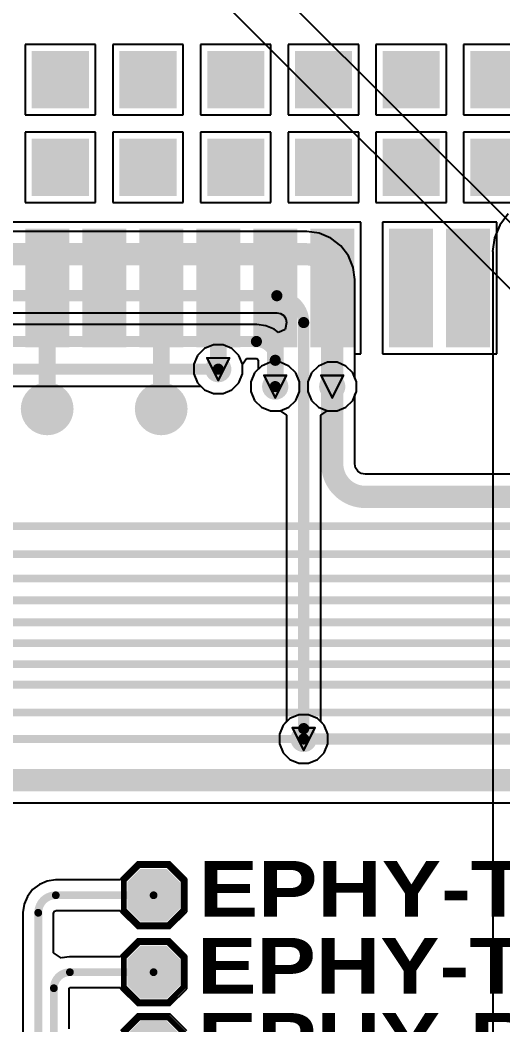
# Model space of a CAD drawing. Header units: inches. Extents: x 0 to 211, y 0 to 201.
# Drawn here: x 2.818 to 3.252, y 2.34 to 3.242 of the extents above; entities that cross this region are included whole.
import ezdxf

# ---------------------------------------------------------------- set-up
doc = ezdxf.new("R2010")
doc.units = ezdxf.units.IN
doc.header["$MEASUREMENT"] = 0
for name, color, linetype in [('Bottom Layer', 5, 'Continuous'), ('Drill Drawing', 1, 'Continuous'), ('Layer 1', 16, 'Continuous'), ('Layer 2', 76, 'Continuous'), ('Top Layer', 1, 'Continuous'), ('Top Overlay', 2, 'Continuous'), ('Top Paste', 8, 'Continuous'), ('Top Solder', 216, 'Continuous'), ('Via Holes', 16, 'Continuous')]:
    doc.layers.add(name, color=color, linetype=linetype)
doc.styles.add('Arial Black_Bold', font='', dxfattribs={"height": 0.2})
doc.styles.get('Arial Black_Bold').set_extended_font_data('Arial Black', bold=True)

# ---------------------------------------------------------------- blocks, each defined once
blk = doc.blocks.new('EC21EFA_512_STD_54')
at = {"layer": 'Top Layer'}
for points in [[(-0.66929, 0.46063), (-0.57087, 0.46063), (-0.57087, 0.42913), (-0.66929, 0.42913)], [(-0.53346, 0.45472), (-0.49016, 0.45472), (-0.49016, 0.41142), (-0.53346, 0.41142)], [(-0.45472, 0.45472), (-0.41142, 0.45472), (-0.41142, 0.41142), (-0.45472, 0.41142)], [(-0.66929, 0.40945), (-0.57087, 0.40945), (-0.57087, 0.37795), (-0.66929, 0.37795)], [(-0.53346, 0.37598), (-0.49016, 0.37598), (-0.49016, 0.33268), (-0.53346, 0.33268)], [(-0.45472, 0.37598), (-0.41142, 0.37598), (-0.41142, 0.33268), (-0.45472, 0.33268)], [(-0.66929, 0.35827), (-0.57087, 0.35827), (-0.57087, 0.32677), (-0.66929, 0.32677)], [(-0.66929, 0.30709), (-0.57087, 0.30709), (-0.57087, 0.27559), (-0.66929, 0.27559)], [(-0.53346, 0.29724), (-0.49016, 0.29724), (-0.49016, 0.25394), (-0.53346, 0.25394)], [(-0.45472, 0.29724), (-0.41142, 0.29724), (-0.41142, 0.25394), (-0.45472, 0.25394)], [(-0.66929, 0.25591), (-0.57087, 0.25591), (-0.57087, 0.22441), (-0.66929, 0.22441)], [(-0.53346, 0.2185), (-0.49016, 0.2185), (-0.49016, 0.1752), (-0.53346, 0.1752)], [(-0.45472, 0.2185), (-0.41142, 0.2185), (-0.41142, 0.1752), (-0.45472, 0.1752)], [(-0.66929, 0.20472), (-0.57087, 0.20472), (-0.57087, 0.17323), (-0.66929, 0.17323)], [(-0.53346, 0.13976), (-0.49016, 0.13976), (-0.49016, 0.09646), (-0.53346, 0.09646)], [(-0.45472, 0.13976), (-0.41142, 0.13976), (-0.41142, 0.09646), (-0.45472, 0.09646)], [(-0.66929, 0.13386), (-0.57087, 0.13386), (-0.57087, 0.10236), (-0.66929, 0.10236)], [(-0.66929, 0.08268), (-0.57087, 0.08268), (-0.57087, 0.05118), (-0.66929, 0.05118)], [(-0.53346, 0.06102), (-0.49016, 0.06102), (-0.49016, 0.01772), (-0.53346, 0.01772)], [(-0.45472, 0.06102), (-0.41142, 0.06102), (-0.41142, 0.01772), (-0.45472, 0.01772)]]:
    blk.add_hatch(color=1, dxfattribs=at).paths.add_polyline_path(points)
at = {"layer": 'Top Paste'}
for points in [[(-0.66929, 0.46063), (-0.57087, 0.46063), (-0.57087, 0.42913), (-0.66929, 0.42913)], [(-0.53346, 0.45472), (-0.49016, 0.45472), (-0.49016, 0.41142), (-0.53346, 0.41142)], [(-0.45472, 0.45472), (-0.41142, 0.45472), (-0.41142, 0.41142), (-0.45472, 0.41142)], [(-0.66929, 0.40945), (-0.57087, 0.40945), (-0.57087, 0.37795), (-0.66929, 0.37795)], [(-0.53346, 0.37598), (-0.49016, 0.37598), (-0.49016, 0.33268), (-0.53346, 0.33268)], [(-0.45472, 0.37598), (-0.41142, 0.37598), (-0.41142, 0.33268), (-0.45472, 0.33268)], [(-0.66929, 0.35827), (-0.57087, 0.35827), (-0.57087, 0.32677), (-0.66929, 0.32677)], [(-0.66929, 0.30709), (-0.57087, 0.30709), (-0.57087, 0.27559), (-0.66929, 0.27559)], [(-0.53346, 0.29724), (-0.49016, 0.29724), (-0.49016, 0.25394), (-0.53346, 0.25394)], [(-0.45472, 0.29724), (-0.41142, 0.29724), (-0.41142, 0.25394), (-0.45472, 0.25394)], [(-0.66929, 0.25591), (-0.57087, 0.25591), (-0.57087, 0.22441), (-0.66929, 0.22441)], [(-0.53346, 0.2185), (-0.49016, 0.2185), (-0.49016, 0.1752), (-0.53346, 0.1752)], [(-0.45472, 0.2185), (-0.41142, 0.2185), (-0.41142, 0.1752), (-0.45472, 0.1752)], [(-0.66929, 0.20472), (-0.57087, 0.20472), (-0.57087, 0.17323), (-0.66929, 0.17323)], [(-0.53346, 0.13976), (-0.49016, 0.13976), (-0.49016, 0.09646), (-0.53346, 0.09646)], [(-0.45472, 0.13976), (-0.41142, 0.13976), (-0.41142, 0.09646), (-0.45472, 0.09646)], [(-0.66929, 0.13386), (-0.57087, 0.13386), (-0.57087, 0.10236), (-0.66929, 0.10236)], [(-0.66929, 0.08268), (-0.57087, 0.08268), (-0.57087, 0.05118), (-0.66929, 0.05118)], [(-0.53346, 0.06102), (-0.49016, 0.06102), (-0.49016, 0.01772), (-0.53346, 0.01772)], [(-0.45472, 0.06102), (-0.41142, 0.06102), (-0.41142, 0.01772), (-0.45472, 0.01772)]]:
    blk.add_hatch(color=8, dxfattribs=at).paths.add_polyline_path(points)
at = {"layer": 'Top Solder'}
for points in [[(-0.67329, 0.46463), (-0.56687, 0.46463), (-0.56687, 0.42513), (-0.67329, 0.42513)], [(-0.53746, 0.45872), (-0.48616, 0.45872), (-0.48616, 0.40742), (-0.53746, 0.40742)], [(-0.45872, 0.45872), (-0.40742, 0.45872), (-0.40742, 0.40742), (-0.45872, 0.40742)], [(-0.67329, 0.41345), (-0.56687, 0.41345), (-0.56687, 0.37395), (-0.67329, 0.37395)], [(-0.53746, 0.37998), (-0.48616, 0.37998), (-0.48616, 0.32868), (-0.53746, 0.32868)], [(-0.45872, 0.37998), (-0.40742, 0.37998), (-0.40742, 0.32868), (-0.45872, 0.32868)], [(-0.67329, 0.36227), (-0.56687, 0.36227), (-0.56687, 0.32277), (-0.67329, 0.32277)], [(-0.67329, 0.31109), (-0.56687, 0.31109), (-0.56687, 0.27159), (-0.67329, 0.27159)], [(-0.53746, 0.30124), (-0.48616, 0.30124), (-0.48616, 0.24994), (-0.53746, 0.24994)], [(-0.45872, 0.30124), (-0.40742, 0.30124), (-0.40742, 0.24994), (-0.45872, 0.24994)], [(-0.67329, 0.25991), (-0.56687, 0.25991), (-0.56687, 0.22041), (-0.67329, 0.22041)], [(-0.53746, 0.2225), (-0.48616, 0.2225), (-0.48616, 0.1712), (-0.53746, 0.1712)], [(-0.45872, 0.2225), (-0.40742, 0.2225), (-0.40742, 0.1712), (-0.45872, 0.1712)], [(-0.67329, 0.20872), (-0.56687, 0.20872), (-0.56687, 0.16923), (-0.67329, 0.16923)], [(-0.67329, 0.13786), (-0.56687, 0.13786), (-0.56687, 0.09836), (-0.67329, 0.09836)], [(-0.53746, 0.14376), (-0.48616, 0.14376), (-0.48616, 0.09246), (-0.53746, 0.09246)], [(-0.45872, 0.14376), (-0.40742, 0.14376), (-0.40742, 0.09246), (-0.45872, 0.09246)], [(-0.67329, 0.08668), (-0.56687, 0.08668), (-0.56687, 0.04718), (-0.67329, 0.04718)], [(-0.53746, 0.06502), (-0.48616, 0.06502), (-0.48616, 0.01372), (-0.53746, 0.01372)], [(-0.45872, 0.06502), (-0.40742, 0.06502), (-0.40742, 0.01372), (-0.45872, 0.01372)]]:
    blk.add_hatch(color=216, dxfattribs=at).paths.add_polyline_path(points)
blk = doc.blocks.new('T____________0_5___77')
at = {"layer": 'Top Layer'}
blk.add_hatch(color=1, dxfattribs=at).paths.add_polyline_path([(0.00984, 0.01969), (-0.00984, 0.01969), (-0.01969, 0.00984), (-0.01969, -0.00984), (-0.00984, -0.01969), (0.00984, -0.01969), (0.01969, -0.00984), (0.01969, 0.00984)])
at = {"layer": 'Top Paste'}
blk.add_hatch(color=8, dxfattribs=at).paths.add_polyline_path([(0.00984, 0.01969), (-0.00984, 0.01969), (-0.01969, 0.00984), (-0.01969, -0.00984), (-0.00984, -0.01969), (0.00984, -0.01969), (0.01969, -0.00984), (0.01969, 0.00984)])
at = {"layer": 'Top Solder'}
blk.add_hatch(color=216, dxfattribs=at).paths.add_polyline_path([(0.01184, 0.02369), (-0.01184, 0.02369), (-0.02369, 0.01184), (-0.02369, -0.01184), (-0.01184, -0.02369), (0.01184, -0.02369), (0.02369, -0.01184), (0.02369, 0.01184)])
at = {"layer": 'Top Overlay'}
for points in [[(-0.01321, 0.02675, 0.005, 0.005, 0), (-0.02684, 0.01312, 0.005, 0.005, 0)], [(-0.01321, 0.02675, 0.005, 0.005, 0), (0.01325, 0.02675, 0.005, 0.005, 0)], [(0.01325, 0.02675, 0.005, 0.005, 0), (0.02692, 0.01308, 0.005, 0.005, 0)], [(-0.02684, 0.01312, 0.005, 0.005, 0), (-0.02684, -0.01316, 0.005, 0.005, 0)], [(0.02692, 0.01308, 0.005, 0.005, 0), (0.02692, -0.01299, 0.005, 0.005, 0)], [(-0.02684, -0.01316, 0.005, 0.005, 0), (-0.01328, -0.02672, 0.005, 0.005, 0)], [(0.02692, -0.01299, 0.005, 0.005, 0), (0.01318, -0.02672, 0.005, 0.005, 0)], [(-0.01328, -0.02672, 0.005, 0.005, 0), (0.01318, -0.02672, 0.005, 0.005, 0)]]:
    blk.add_lwpolyline(points, format="xyseb", dxfattribs=at)
for points in [[(-0.01446, 0.02675, 0.0025, 0.0025, 1), (-0.01196, 0.02675, 0.0025, 0.0025, 1)], [(-0.01446, 0.02675, 0.0025, 0.0025, 1), (-0.01196, 0.02675, 0.0025, 0.0025, 1)], [(0.012, 0.02675, 0.0025, 0.0025, 1), (0.0145, 0.02675, 0.0025, 0.0025, 1)], [(0.012, 0.02675, 0.0025, 0.0025, 1), (0.0145, 0.02675, 0.0025, 0.0025, 1)], [(-0.02809, 0.01312, 0.0025, 0.0025, 1), (-0.02559, 0.01312, 0.0025, 0.0025, 1)], [(-0.02809, 0.01312, 0.0025, 0.0025, 1), (-0.02559, 0.01312, 0.0025, 0.0025, 1)], [(0.02567, 0.01308, 0.0025, 0.0025, 1), (0.02817, 0.01308, 0.0025, 0.0025, 1)], [(0.02567, 0.01308, 0.0025, 0.0025, 1), (0.02817, 0.01308, 0.0025, 0.0025, 1)], [(-0.02809, -0.01316, 0.0025, 0.0025, 1), (-0.02559, -0.01316, 0.0025, 0.0025, 1)], [(-0.02809, -0.01316, 0.0025, 0.0025, 1), (-0.02559, -0.01316, 0.0025, 0.0025, 1)], [(0.02567, -0.01299, 0.0025, 0.0025, 1), (0.02817, -0.01299, 0.0025, 0.0025, 1)], [(0.02567, -0.01299, 0.0025, 0.0025, 1), (0.02817, -0.01299, 0.0025, 0.0025, 1)], [(-0.01453, -0.02672, 0.0025, 0.0025, 1), (-0.01203, -0.02672, 0.0025, 0.0025, 1)], [(-0.01453, -0.02672, 0.0025, 0.0025, 1), (-0.01203, -0.02672, 0.0025, 0.0025, 1)], [(0.01193, -0.02672, 0.0025, 0.0025, 1), (0.01443, -0.02672, 0.0025, 0.0025, 1)], [(0.01193, -0.02672, 0.0025, 0.0025, 1), (0.01443, -0.02672, 0.0025, 0.0025, 1)]]:
    blk.add_lwpolyline(points, format="xyseb", close=True, dxfattribs=at)
blk = doc.blocks.new('T____________0_5___78')
at = {"layer": 'Top Layer'}
blk.add_hatch(color=1, dxfattribs=at).paths.add_polyline_path([(0.00984, 0.01969), (-0.00984, 0.01969), (-0.01969, 0.00984), (-0.01969, -0.00984), (-0.00984, -0.01969), (0.00984, -0.01969), (0.01969, -0.00984), (0.01969, 0.00984)])
at = {"layer": 'Top Paste'}
blk.add_hatch(color=8, dxfattribs=at).paths.add_polyline_path([(0.00984, 0.01969), (-0.00984, 0.01969), (-0.01969, 0.00984), (-0.01969, -0.00984), (-0.00984, -0.01969), (0.00984, -0.01969), (0.01969, -0.00984), (0.01969, 0.00984)])
at = {"layer": 'Top Solder'}
blk.add_hatch(color=216, dxfattribs=at).paths.add_polyline_path([(0.01184, 0.02369), (-0.01184, 0.02369), (-0.02369, 0.01184), (-0.02369, -0.01184), (-0.01184, -0.02369), (0.01184, -0.02369), (0.02369, -0.01184), (0.02369, 0.01184)])
at = {"layer": 'Top Overlay'}
for points in [[(-0.01321, 0.02675, 0.005, 0.005, 0), (-0.02684, 0.01312, 0.005, 0.005, 0)], [(-0.01321, 0.02675, 0.005, 0.005, 0), (0.01325, 0.02675, 0.005, 0.005, 0)], [(0.01325, 0.02675, 0.005, 0.005, 0), (0.02692, 0.01308, 0.005, 0.005, 0)], [(-0.02684, 0.01312, 0.005, 0.005, 0), (-0.02684, -0.01316, 0.005, 0.005, 0)], [(0.02692, 0.01308, 0.005, 0.005, 0), (0.02692, -0.01299, 0.005, 0.005, 0)], [(-0.02684, -0.01316, 0.005, 0.005, 0), (-0.01328, -0.02672, 0.005, 0.005, 0)], [(0.02692, -0.01299, 0.005, 0.005, 0), (0.01318, -0.02672, 0.005, 0.005, 0)], [(-0.01328, -0.02672, 0.005, 0.005, 0), (0.01318, -0.02672, 0.005, 0.005, 0)]]:
    blk.add_lwpolyline(points, format="xyseb", dxfattribs=at)
for points in [[(-0.01446, 0.02675, 0.0025, 0.0025, 1), (-0.01196, 0.02675, 0.0025, 0.0025, 1)], [(-0.01446, 0.02675, 0.0025, 0.0025, 1), (-0.01196, 0.02675, 0.0025, 0.0025, 1)], [(0.012, 0.02675, 0.0025, 0.0025, 1), (0.0145, 0.02675, 0.0025, 0.0025, 1)], [(0.012, 0.02675, 0.0025, 0.0025, 1), (0.0145, 0.02675, 0.0025, 0.0025, 1)], [(-0.02809, 0.01312, 0.0025, 0.0025, 1), (-0.02559, 0.01312, 0.0025, 0.0025, 1)], [(-0.02809, 0.01312, 0.0025, 0.0025, 1), (-0.02559, 0.01312, 0.0025, 0.0025, 1)], [(0.02567, 0.01308, 0.0025, 0.0025, 1), (0.02817, 0.01308, 0.0025, 0.0025, 1)], [(0.02567, 0.01308, 0.0025, 0.0025, 1), (0.02817, 0.01308, 0.0025, 0.0025, 1)], [(-0.02809, -0.01316, 0.0025, 0.0025, 1), (-0.02559, -0.01316, 0.0025, 0.0025, 1)], [(-0.02809, -0.01316, 0.0025, 0.0025, 1), (-0.02559, -0.01316, 0.0025, 0.0025, 1)], [(0.02567, -0.01299, 0.0025, 0.0025, 1), (0.02817, -0.01299, 0.0025, 0.0025, 1)], [(0.02567, -0.01299, 0.0025, 0.0025, 1), (0.02817, -0.01299, 0.0025, 0.0025, 1)], [(-0.01453, -0.02672, 0.0025, 0.0025, 1), (-0.01203, -0.02672, 0.0025, 0.0025, 1)], [(-0.01453, -0.02672, 0.0025, 0.0025, 1), (-0.01203, -0.02672, 0.0025, 0.0025, 1)], [(0.01193, -0.02672, 0.0025, 0.0025, 1), (0.01443, -0.02672, 0.0025, 0.0025, 1)], [(0.01193, -0.02672, 0.0025, 0.0025, 1), (0.01443, -0.02672, 0.0025, 0.0025, 1)]]:
    blk.add_lwpolyline(points, format="xyseb", close=True, dxfattribs=at)
blk = doc.blocks.new('T____________0_5___79')
at = {"layer": 'Top Layer'}
blk.add_hatch(color=1, dxfattribs=at).paths.add_polyline_path([(0.00984, 0.01969), (-0.00984, 0.01969), (-0.01969, 0.00984), (-0.01969, -0.00984), (-0.00984, -0.01969), (0.00984, -0.01969), (0.01969, -0.00984), (0.01969, 0.00984)])
at = {"layer": 'Top Paste'}
blk.add_hatch(color=8, dxfattribs=at).paths.add_polyline_path([(0.00984, 0.01969), (-0.00984, 0.01969), (-0.01969, 0.00984), (-0.01969, -0.00984), (-0.00984, -0.01969), (0.00984, -0.01969), (0.01969, -0.00984), (0.01969, 0.00984)])
at = {"layer": 'Top Solder'}
blk.add_hatch(color=216, dxfattribs=at).paths.add_polyline_path([(0.01184, 0.02369), (-0.01184, 0.02369), (-0.02369, 0.01184), (-0.02369, -0.01184), (-0.01184, -0.02369), (0.01184, -0.02369), (0.02369, -0.01184), (0.02369, 0.01184)])
at = {"layer": 'Top Overlay'}
for points in [[(-0.01321, 0.02675, 0.005, 0.005, 0), (-0.02684, 0.01312, 0.005, 0.005, 0)], [(-0.01321, 0.02675, 0.005, 0.005, 0), (0.01325, 0.02675, 0.005, 0.005, 0)], [(0.01325, 0.02675, 0.005, 0.005, 0), (0.02692, 0.01308, 0.005, 0.005, 0)], [(-0.02684, 0.01312, 0.005, 0.005, 0), (-0.02684, -0.01316, 0.005, 0.005, 0)], [(0.02692, 0.01308, 0.005, 0.005, 0), (0.02692, -0.01299, 0.005, 0.005, 0)], [(-0.02684, -0.01316, 0.005, 0.005, 0), (-0.01328, -0.02672, 0.005, 0.005, 0)], [(0.02692, -0.01299, 0.005, 0.005, 0), (0.01318, -0.02672, 0.005, 0.005, 0)], [(-0.01328, -0.02672, 0.005, 0.005, 0), (0.01318, -0.02672, 0.005, 0.005, 0)]]:
    blk.add_lwpolyline(points, format="xyseb", dxfattribs=at)
for points in [[(-0.01446, 0.02675, 0.0025, 0.0025, 1), (-0.01196, 0.02675, 0.0025, 0.0025, 1)], [(-0.01446, 0.02675, 0.0025, 0.0025, 1), (-0.01196, 0.02675, 0.0025, 0.0025, 1)], [(0.012, 0.02675, 0.0025, 0.0025, 1), (0.0145, 0.02675, 0.0025, 0.0025, 1)], [(0.012, 0.02675, 0.0025, 0.0025, 1), (0.0145, 0.02675, 0.0025, 0.0025, 1)], [(-0.02809, 0.01312, 0.0025, 0.0025, 1), (-0.02559, 0.01312, 0.0025, 0.0025, 1)], [(-0.02809, 0.01312, 0.0025, 0.0025, 1), (-0.02559, 0.01312, 0.0025, 0.0025, 1)], [(0.02567, 0.01308, 0.0025, 0.0025, 1), (0.02817, 0.01308, 0.0025, 0.0025, 1)], [(0.02567, 0.01308, 0.0025, 0.0025, 1), (0.02817, 0.01308, 0.0025, 0.0025, 1)], [(-0.02809, -0.01316, 0.0025, 0.0025, 1), (-0.02559, -0.01316, 0.0025, 0.0025, 1)], [(-0.02809, -0.01316, 0.0025, 0.0025, 1), (-0.02559, -0.01316, 0.0025, 0.0025, 1)], [(0.02567, -0.01299, 0.0025, 0.0025, 1), (0.02817, -0.01299, 0.0025, 0.0025, 1)], [(0.02567, -0.01299, 0.0025, 0.0025, 1), (0.02817, -0.01299, 0.0025, 0.0025, 1)], [(-0.01453, -0.02672, 0.0025, 0.0025, 1), (-0.01203, -0.02672, 0.0025, 0.0025, 1)], [(-0.01453, -0.02672, 0.0025, 0.0025, 1), (-0.01203, -0.02672, 0.0025, 0.0025, 1)], [(0.01193, -0.02672, 0.0025, 0.0025, 1), (0.01443, -0.02672, 0.0025, 0.0025, 1)], [(0.01193, -0.02672, 0.0025, 0.0025, 1), (0.01443, -0.02672, 0.0025, 0.0025, 1)]]:
    blk.add_lwpolyline(points, format="xyseb", close=True, dxfattribs=at)

msp = doc.modelspace()

# ---------------------------------------------------------------- hatches: boundary and pattern name
at = {"layer": 'Bottom Layer'}
h = msp.add_hatch(color=5, dxfattribs=at)
edge = h.paths.add_edge_path()
edge.add_arc((2.99608, 2.92905), 0.01181, 0, 360)
h = msp.add_hatch(color=5, dxfattribs=at)
edge = h.paths.add_edge_path()
edge.add_arc((3.04724, 2.91339), 0.01181, 0, 360)
h = msp.add_hatch(color=5, dxfattribs=at)
edge = h.paths.add_edge_path()
edge.add_arc((3.09842, 2.91339), 0.01181, 0, 360)
h = msp.add_hatch(color=5, dxfattribs=at)
edge = h.paths.add_edge_path()
edge.add_arc((3.07281, 2.597), 0.01181, 0, 360)
at = {"layer": 'Layer 1'}
h = msp.add_hatch(color=16, dxfattribs=at)
edge = h.paths.add_edge_path()
edge.add_arc((2.99608, 2.92905), 0.01181, 0, 360)
h = msp.add_hatch(color=16, dxfattribs=at)
edge = h.paths.add_edge_path()
edge.add_arc((3.04724, 2.91339), 0.01181, 0, 360)
h = msp.add_hatch(color=16, dxfattribs=at)
edge = h.paths.add_edge_path()
edge.add_arc((3.09842, 2.91339), 0.01181, 0, 360)
h = msp.add_hatch(color=16, dxfattribs=at)
edge = h.paths.add_edge_path()
edge.add_arc((3.07281, 2.597), 0.01181, 0, 360)
at = {"layer": 'Layer 2'}
h = msp.add_hatch(color=76, dxfattribs=at)
edge = h.paths.add_edge_path()
edge.add_arc((2.99608, 2.92905), 0.01181, 0, 360)
h = msp.add_hatch(color=76, dxfattribs=at)
edge = h.paths.add_edge_path()
edge.add_arc((3.04724, 2.91339), 0.01181, 0, 360)
h = msp.add_hatch(color=76, dxfattribs=at)
edge = h.paths.add_edge_path()
edge.add_arc((3.09842, 2.91339), 0.01181, 0, 360)
h = msp.add_hatch(color=76, dxfattribs=at)
edge = h.paths.add_edge_path()
edge.add_arc((3.07281, 2.597), 0.01181, 0, 360)
at = {"layer": 'Top Layer'}
h = msp.add_hatch(color=1, dxfattribs=at)
edge = h.paths.add_edge_path()
edge.add_arc((2.99608, 2.92905), 0.01181, 0, 360)
h = msp.add_hatch(color=1, dxfattribs=at)
edge = h.paths.add_edge_path()
edge.add_arc((3.04724, 2.91339), 0.01181, 0, 360)
h = msp.add_hatch(color=1, dxfattribs=at)
edge = h.paths.add_edge_path()
edge.add_arc((3.09842, 2.91339), 0.01181, 0, 360)
h = msp.add_hatch(color=1, dxfattribs=at)
edge = h.paths.add_edge_path()
edge.add_arc((2.84252, 2.89339), 0.01969, 0, 360)
h = msp.add_hatch(color=1, dxfattribs=at)
edge = h.paths.add_edge_path()
edge.add_arc((2.94488, 2.89339), 0.01969, 0, 360)
h = msp.add_hatch(color=1, dxfattribs=at)
edge = h.paths.add_edge_path()
edge.add_arc((3.07281, 2.597), 0.01181, 0, 360)
at = {"layer": 'Top Paste'}
h = msp.add_hatch(color=8, dxfattribs=at)
edge = h.paths.add_edge_path()
edge.add_arc((2.84252, 2.89339), 0.01969, 0, 360)
h = msp.add_hatch(color=8, dxfattribs=at)
edge = h.paths.add_edge_path()
edge.add_arc((2.94488, 2.89339), 0.01969, 0, 360)
at = {"layer": 'Top Solder'}
h = msp.add_hatch(color=216, dxfattribs=at)
edge = h.paths.add_edge_path()
edge.add_arc((2.84252, 2.89339), 0.02369, 0, 360)
h = msp.add_hatch(color=216, dxfattribs=at)
edge = h.paths.add_edge_path()
edge.add_arc((2.94488, 2.89339), 0.02369, 0, 360)
at = {"layer": 'Via Holes'}
h = msp.add_hatch(color=7, dxfattribs=at)
edge = h.paths.add_edge_path()
edge.add_arc((2.99608, 2.92905), 0.00591, 0, 360)
h = msp.add_hatch(color=7, dxfattribs=at)
edge = h.paths.add_edge_path()
edge.add_arc((3.04724, 2.91339), 0.00591, 0, 360)
h = msp.add_hatch(color=7, dxfattribs=at)
edge = h.paths.add_edge_path()
edge.add_arc((3.09842, 2.91339), 0.00591, 0, 360)
h = msp.add_hatch(color=7, dxfattribs=at)
edge = h.paths.add_edge_path()
edge.add_arc((3.07281, 2.597), 0.00591, 0, 360)

# ---------------------------------------------------------------- linework, layer by layer
at = {"layer": 'Bottom Layer'}
for p, q in [((3.25645, 3.06839), (3.24884, 3.05848)), ((3.07543, 3.05259), (2.19809, 3.05259)), ((3.07574, 3.05252), (3.07543, 3.05259)), ((3.08665, 3.05109), (3.07574, 3.05252)), ((3.09711, 3.04675), (3.08665, 3.05109)), ((3.24884, 3.05848), (3.24406, 3.04694)), ((3.10609, 3.03986), (3.09711, 3.04675)), ((3.24406, 3.04694), (3.24243, 3.03456)), ((3.11298, 3.03088), (3.10609, 3.03986)), ((3.24243, 3.03456), (3.24255, 3.03456)), ((3.24255, 3.03456), (3.24255, 2.15693)), ((3.11732, 3.02042), (3.11298, 3.03088)), ((3.11875, 3.00951), (3.11732, 3.02042)), ((3.11882, 3.0092), (3.11875, 3.00951)), ((3.11882, 2.92115), (3.11882, 3.0092)), ((2.185, 2.97971), (3.04871, 2.97971)), ((3.04871, 2.97971), (3.04871, 2.97967)), ((3.04871, 2.97967), (3.05206, 2.979)), ((3.05206, 2.979), (3.05491, 2.9771)), ((3.03035, 2.96918), (1.84227, 2.96918)), ((3.03063, 2.96913), (3.03035, 2.96918)), ((3.03868, 2.96807), (3.03063, 2.96913)), ((3.05491, 2.9771), (3.05681, 2.97425)), ((3.05748, 2.9709), (3.05628, 2.96467)), ((3.05681, 2.97425), (3.05748, 2.9709)), ((3.04643, 2.96486), (3.03868, 2.96807)), ((3.05012, 2.96203), (3.04643, 2.96486)), ((3.05628, 2.96467), (3.05012, 2.96203)), ((3.01789, 2.93339), (3.02138, 2.9386)), ((3.01789, 2.92471), (3.01789, 2.93339)), ((3.02138, 2.9386), (3.03035, 2.9386)), ((3.03035, 2.9386), (3.03035, 2.9385)), ((3.03035, 2.9385), (3.03142, 2.93806)), ((3.03142, 2.93806), (3.03186, 2.937)), ((3.03186, 2.937), (3.03195, 2.937)), ((3.03195, 2.937), (3.03195, 2.92894)), ((3.01457, 2.91669), (3.01789, 2.92471)), ((3.02875, 2.92574), (3.02543, 2.91773)), ((3.03195, 2.92894), (3.02875, 2.92574)), ((3.00844, 2.91056), (3.01457, 2.91669)), ((3.02543, 2.91773), (3.02543, 2.90905)), ((3.12023, 2.91773), (3.11882, 2.92115)), ((3.12023, 2.90905), (3.12023, 2.91773)), ((2.76577, 2.91375), (2.98053, 2.91375)), ((2.98053, 2.91375), (2.98373, 2.91056)), ((2.98373, 2.91056), (2.99175, 2.90724)), ((2.99175, 2.90724), (3.00042, 2.90724)), ((3.00042, 2.90724), (3.00844, 2.91056)), ((3.02543, 2.90905), (3.02875, 2.90103)), ((3.11691, 2.90103), (3.12023, 2.90905)), ((3.02875, 2.90103), (3.03489, 2.8949)), ((3.11078, 2.8949), (3.11691, 2.90103)), ((3.03489, 2.8949), (3.0429, 2.89158)), ((3.0429, 2.89158), (3.05158, 2.89158)), ((3.05158, 2.89158), (3.0517, 2.89162)), ((3.0517, 2.89162), (3.05752, 2.88774)), ((3.05752, 2.88774), (3.05752, 2.61255)), ((3.08811, 2.88775), (3.09393, 2.89164)), ((3.08811, 2.61255), (3.08811, 2.88775)), ((3.09393, 2.89164), (3.09409, 2.89158)), ((3.09409, 2.89158), (3.10276, 2.89158)), ((3.10276, 2.89158), (3.11078, 2.8949)), ((3.05432, 2.60935), (3.051, 2.60134)), ((3.05752, 2.61255), (3.05432, 2.60935)), ((3.0913, 2.60935), (3.08811, 2.61255)), ((3.09462, 2.60134), (3.0913, 2.60935)), ((3.051, 2.60134), (3.051, 2.59266)), ((3.09462, 2.59266), (3.09462, 2.60134)), ((3.051, 2.59266), (3.05432, 2.58465)), ((3.0913, 2.58465), (3.09462, 2.59266)), ((3.05432, 2.58465), (3.06046, 2.57851)), ((3.08517, 2.57851), (3.0913, 2.58465)), ((3.06046, 2.57851), (3.06847, 2.57519)), ((3.06847, 2.57519), (3.07715, 2.57519)), ((3.07715, 2.57519), (3.08517, 2.57851))]:
    msp.add_line(p, q, dxfattribs=at)
for points in [[(2.19701, 3.03219, 0.02, 0.02, 0), (3.07543, 3.03219, 0.02, 0.02, 0)], [(3.07543, 3.03219, 0.02, 0.02, -0.414214), (3.09842, 3.0092, 0.02, 0.02, 0)], [(3.09842, 2.91339, 0.02, 0.02, 0), (3.09842, 3.0092, 0.02, 0.02, 0)], [(2.185, 2.995, 0.01, 0.01, 0), (3.04871, 2.995, 0.01, 0.01, 0)], [(3.04871, 2.995, 0.01, 0.01, -0.414214), (3.07281, 2.9709, 0.01, 0.01, 0)], [(3.07281, 2.6063, 0.01, 0.01, 0), (3.07281, 2.9709, 0.01, 0.01, 0)], [(1.52506, 2.95389, 0.01, 0.01, 0), (3.03035, 2.95389, 0.01, 0.01, 0)], [(3.03035, 2.95389, 0.01, 0.01, -0.414214), (3.04724, 2.937, 0.01, 0.01, 0)], [(3.04724, 2.91339, 0.01, 0.01, 0), (3.04724, 2.937, 0.01, 0.01, 0)], [(1.54965, 2.92905, 0.01, 0.01, 0), (2.99608, 2.92905, 0.01, 0.01, 0)]]:
    msp.add_lwpolyline(points, format="xyseb", dxfattribs=at)
for points in [[(3.07043, 3.03219, 0.01, 0.01, 1), (3.08043, 3.03219, 0.01, 0.01, 1)], [(3.07043, 3.03219, 0.01, 0.01, 1), (3.08043, 3.03219, 0.01, 0.01, 1)], [(3.09342, 3.0092, 0.01, 0.01, 1), (3.10342, 3.0092, 0.01, 0.01, 1)], [(3.09342, 3.0092, 0.01, 0.01, 1), (3.10342, 3.0092, 0.01, 0.01, 1)], [(3.04621, 2.995, 0.005, 0.005, 1), (3.05121, 2.995, 0.005, 0.005, 1)], [(3.04621, 2.995, 0.005, 0.005, 1), (3.05121, 2.995, 0.005, 0.005, 1)], [(3.07031, 2.9709, 0.005, 0.005, 1), (3.07531, 2.9709, 0.005, 0.005, 1)], [(3.07031, 2.9709, 0.005, 0.005, 1), (3.07531, 2.9709, 0.005, 0.005, 1)], [(3.02785, 2.95389, 0.005, 0.005, 1), (3.03285, 2.95389, 0.005, 0.005, 1)], [(3.02785, 2.95389, 0.005, 0.005, 1), (3.03285, 2.95389, 0.005, 0.005, 1)], [(3.04474, 2.937, 0.005, 0.005, 1), (3.04974, 2.937, 0.005, 0.005, 1)], [(3.04474, 2.937, 0.005, 0.005, 1), (3.04974, 2.937, 0.005, 0.005, 1)], [(2.99358, 2.92905, 0.005, 0.005, 1), (2.99858, 2.92905, 0.005, 0.005, 1)], [(3.09342, 2.91339, 0.01, 0.01, 1), (3.10342, 2.91339, 0.01, 0.01, 1)], [(3.04474, 2.91339, 0.005, 0.005, 1), (3.04974, 2.91339, 0.005, 0.005, 1)], [(3.07031, 2.6063, 0.005, 0.005, 1), (3.07531, 2.6063, 0.005, 0.005, 1)]]:
    msp.add_lwpolyline(points, format="xyseb", close=True, dxfattribs=at)
at = {"layer": 'Drill Drawing'}
for points in [[(2.98608, 2.93905, 0.002, 0.002, 0), (3.00608, 2.93905, 0.002, 0.002, 0)], [(2.98608, 2.93905, 0.002, 0.002, 0), (2.99608, 2.91905, 0.002, 0.002, 0)], [(2.99608, 2.91905, 0.002, 0.002, 0), (3.00608, 2.93905, 0.002, 0.002, 0)], [(3.03724, 2.92339, 0.002, 0.002, 0), (3.05724, 2.92339, 0.002, 0.002, 0)], [(3.03724, 2.92339, 0.002, 0.002, 0), (3.04724, 2.90339, 0.002, 0.002, 0)], [(3.04724, 2.90339, 0.002, 0.002, 0), (3.05724, 2.92339, 0.002, 0.002, 0)], [(3.08842, 2.92339, 0.002, 0.002, 0), (3.10842, 2.92339, 0.002, 0.002, 0)], [(3.08842, 2.92339, 0.002, 0.002, 0), (3.09842, 2.90339, 0.002, 0.002, 0)], [(3.09842, 2.90339, 0.002, 0.002, 0), (3.10842, 2.92339, 0.002, 0.002, 0)], [(3.06281, 2.607, 0.002, 0.002, 0), (3.08281, 2.607, 0.002, 0.002, 0)], [(3.06281, 2.607, 0.002, 0.002, 0), (3.07281, 2.587, 0.002, 0.002, 0)], [(3.07281, 2.587, 0.002, 0.002, 0), (3.08281, 2.607, 0.002, 0.002, 0)]]:
    msp.add_lwpolyline(points, format="xyseb", dxfattribs=at)
for points in [[(2.98558, 2.93905, 0.001, 0.001, 1), (2.98658, 2.93905, 0.001, 0.001, 1)], [(2.98558, 2.93905, 0.001, 0.001, 1), (2.98658, 2.93905, 0.001, 0.001, 1)], [(3.00558, 2.93905, 0.001, 0.001, 1), (3.00658, 2.93905, 0.001, 0.001, 1)], [(3.00558, 2.93905, 0.001, 0.001, 1), (3.00658, 2.93905, 0.001, 0.001, 1)], [(3.03674, 2.92339, 0.001, 0.001, 1), (3.03774, 2.92339, 0.001, 0.001, 1)], [(3.03674, 2.92339, 0.001, 0.001, 1), (3.03774, 2.92339, 0.001, 0.001, 1)], [(3.05674, 2.92339, 0.001, 0.001, 1), (3.05774, 2.92339, 0.001, 0.001, 1)], [(3.05674, 2.92339, 0.001, 0.001, 1), (3.05774, 2.92339, 0.001, 0.001, 1)], [(3.08792, 2.92339, 0.001, 0.001, 1), (3.08892, 2.92339, 0.001, 0.001, 1)], [(3.08792, 2.92339, 0.001, 0.001, 1), (3.08892, 2.92339, 0.001, 0.001, 1)], [(3.10792, 2.92339, 0.001, 0.001, 1), (3.10892, 2.92339, 0.001, 0.001, 1)], [(3.10792, 2.92339, 0.001, 0.001, 1), (3.10892, 2.92339, 0.001, 0.001, 1)], [(2.99558, 2.91905, 0.001, 0.001, 1), (2.99658, 2.91905, 0.001, 0.001, 1)], [(2.99558, 2.91905, 0.001, 0.001, 1), (2.99658, 2.91905, 0.001, 0.001, 1)], [(3.04674, 2.90339, 0.001, 0.001, 1), (3.04774, 2.90339, 0.001, 0.001, 1)], [(3.04674, 2.90339, 0.001, 0.001, 1), (3.04774, 2.90339, 0.001, 0.001, 1)], [(3.09792, 2.90339, 0.001, 0.001, 1), (3.09892, 2.90339, 0.001, 0.001, 1)], [(3.09792, 2.90339, 0.001, 0.001, 1), (3.09892, 2.90339, 0.001, 0.001, 1)], [(3.06231, 2.607, 0.001, 0.001, 1), (3.06331, 2.607, 0.001, 0.001, 1)], [(3.06231, 2.607, 0.001, 0.001, 1), (3.06331, 2.607, 0.001, 0.001, 1)], [(3.08231, 2.607, 0.001, 0.001, 1), (3.08331, 2.607, 0.001, 0.001, 1)], [(3.08231, 2.607, 0.001, 0.001, 1), (3.08331, 2.607, 0.001, 0.001, 1)], [(3.07231, 2.587, 0.001, 0.001, 1), (3.07331, 2.587, 0.001, 0.001, 1)], [(3.07231, 2.587, 0.001, 0.001, 1), (3.07331, 2.587, 0.001, 0.001, 1)]]:
    msp.add_lwpolyline(points, format="xyseb", close=True, dxfattribs=at)
at = {"layer": 'Layer 1'}
for p, q in [((2.99175, 2.95086), (2.98373, 2.94754)), ((3.00042, 2.95086), (2.99175, 2.95086)), ((3.00844, 2.94754), (3.00042, 2.95086)), ((2.97759, 2.9414), (2.97427, 2.93339)), ((2.98373, 2.94754), (2.97759, 2.9414)), ((3.01457, 2.9414), (3.00844, 2.94754)), ((3.01789, 2.93339), (3.01457, 2.9414)), ((2.97427, 2.93339), (2.97427, 2.92471)), ((3.01789, 2.92471), (3.01789, 2.93339)), ((3.0429, 2.9352), (3.03489, 2.93188)), ((3.05158, 2.9352), (3.0429, 2.9352)), ((3.0596, 2.93188), (3.05158, 2.9352)), ((3.09409, 2.9352), (3.08607, 2.93188)), ((3.10276, 2.9352), (3.09409, 2.9352)), ((3.11078, 2.93188), (3.10276, 2.9352)), ((2.97427, 2.92471), (2.97759, 2.91669)), ((3.01457, 2.91669), (3.01789, 2.92471)), ((3.02875, 2.92574), (3.02543, 2.91773)), ((3.03489, 2.93188), (3.02875, 2.92574)), ((3.06573, 2.92574), (3.0596, 2.93188)), ((3.06905, 2.91773), (3.06573, 2.92574)), ((3.07993, 2.92574), (3.07661, 2.91773)), ((3.08607, 2.93188), (3.07993, 2.92574)), ((3.11691, 2.92574), (3.11078, 2.93188)), ((3.12023, 2.91773), (3.11691, 2.92574)), ((2.97759, 2.91669), (2.98373, 2.91056)), ((3.00844, 2.91056), (3.01457, 2.91669)), ((3.02543, 2.91773), (3.02543, 2.90905)), ((3.06905, 2.90905), (3.06905, 2.91773)), ((3.07661, 2.91773), (3.07661, 2.90905)), ((3.12023, 2.90905), (3.12023, 2.91773)), ((2.98373, 2.91056), (2.99175, 2.90724)), ((2.99175, 2.90724), (3.00042, 2.90724)), ((3.00042, 2.90724), (3.00844, 2.91056)), ((3.02543, 2.90905), (3.02875, 2.90103)), ((3.06573, 2.90103), (3.06905, 2.90905)), ((3.07661, 2.90905), (3.07993, 2.90103)), ((3.11691, 2.90103), (3.12023, 2.90905)), ((3.02875, 2.90103), (3.03489, 2.8949)), ((3.0596, 2.8949), (3.06573, 2.90103)), ((3.07993, 2.90103), (3.08607, 2.8949)), ((3.11078, 2.8949), (3.11691, 2.90103)), ((3.03489, 2.8949), (3.0429, 2.89158)), ((3.0429, 2.89158), (3.05158, 2.89158)), ((3.05158, 2.89158), (3.0596, 2.8949)), ((3.08607, 2.8949), (3.09409, 2.89158)), ((3.09409, 2.89158), (3.10276, 2.89158)), ((3.10276, 2.89158), (3.11078, 2.8949)), ((3.06847, 2.61881), (3.06046, 2.61549)), ((3.07715, 2.61881), (3.06847, 2.61881)), ((3.08517, 2.61549), (3.07715, 2.61881)), ((3.05432, 2.60935), (3.051, 2.60134)), ((3.06046, 2.61549), (3.05432, 2.60935)), ((3.0913, 2.60935), (3.08517, 2.61549)), ((3.09462, 2.60134), (3.0913, 2.60935)), ((3.051, 2.60134), (3.051, 2.59266)), ((3.09462, 2.59266), (3.09462, 2.60134)), ((3.051, 2.59266), (3.05432, 2.58465)), ((3.0913, 2.58465), (3.09462, 2.59266)), ((3.05432, 2.58465), (3.06046, 2.57851)), ((3.08517, 2.57851), (3.0913, 2.58465)), ((3.06046, 2.57851), (3.06847, 2.57519)), ((3.06847, 2.57519), (3.07715, 2.57519)), ((3.07715, 2.57519), (3.08517, 2.57851))]:
    msp.add_line(p, q, dxfattribs=at)
at = {"layer": 'Layer 2'}
for p, q in [((3.59462, 2.72422), (2.822, 3.49684)), ((2.77559, 3.48356), (3.35508, 2.90407)), ((2.99175, 2.95086), (2.98373, 2.94754)), ((3.00042, 2.95086), (2.99175, 2.95086)), ((3.00844, 2.94754), (3.00042, 2.95086)), ((2.97759, 2.9414), (2.97427, 2.93339)), ((2.98373, 2.94754), (2.97759, 2.9414)), ((3.01457, 2.9414), (3.00844, 2.94754)), ((3.01789, 2.93339), (3.01457, 2.9414)), ((2.97427, 2.93339), (2.97427, 2.92471)), ((3.01789, 2.92471), (3.01789, 2.93339)), ((3.0429, 2.9352), (3.03489, 2.93188)), ((3.05158, 2.9352), (3.0429, 2.9352)), ((3.0596, 2.93188), (3.05158, 2.9352)), ((3.09409, 2.9352), (3.08607, 2.93188)), ((3.10276, 2.9352), (3.09409, 2.9352)), ((3.11078, 2.93188), (3.10276, 2.9352)), ((2.97427, 2.92471), (2.97759, 2.91669)), ((3.01457, 2.91669), (3.01789, 2.92471)), ((3.02875, 2.92574), (3.02543, 2.91773)), ((3.03489, 2.93188), (3.02875, 2.92574)), ((3.06573, 2.92574), (3.0596, 2.93188)), ((3.06905, 2.91773), (3.06573, 2.92574)), ((3.07993, 2.92574), (3.07661, 2.91773)), ((3.08607, 2.93188), (3.07993, 2.92574)), ((3.11691, 2.92574), (3.11078, 2.93188)), ((3.12023, 2.91773), (3.11691, 2.92574)), ((2.97759, 2.91669), (2.98373, 2.91056)), ((3.00844, 2.91056), (3.01457, 2.91669)), ((3.02543, 2.91773), (3.02543, 2.90905)), ((3.06905, 2.90905), (3.06905, 2.91773)), ((3.07661, 2.91773), (3.07661, 2.90905)), ((3.12023, 2.90905), (3.12023, 2.91773)), ((2.98373, 2.91056), (2.99175, 2.90724)), ((2.99175, 2.90724), (3.00042, 2.90724)), ((3.00042, 2.90724), (3.00844, 2.91056)), ((3.02543, 2.90905), (3.02875, 2.90103)), ((3.06573, 2.90103), (3.06905, 2.90905)), ((3.07661, 2.90905), (3.07993, 2.90103)), ((3.11691, 2.90103), (3.12023, 2.90905)), ((3.02875, 2.90103), (3.03489, 2.8949)), ((3.0596, 2.8949), (3.06573, 2.90103)), ((3.07993, 2.90103), (3.08607, 2.8949)), ((3.11078, 2.8949), (3.11691, 2.90103)), ((3.03489, 2.8949), (3.0429, 2.89158)), ((3.0429, 2.89158), (3.05158, 2.89158)), ((3.05158, 2.89158), (3.0596, 2.8949)), ((3.08607, 2.8949), (3.09409, 2.89158)), ((3.09409, 2.89158), (3.10276, 2.89158)), ((3.10276, 2.89158), (3.11078, 2.8949)), ((3.06847, 2.61881), (3.06046, 2.61549)), ((3.07715, 2.61881), (3.06847, 2.61881)), ((3.08517, 2.61549), (3.07715, 2.61881)), ((3.05432, 2.60935), (3.051, 2.60134)), ((3.06046, 2.61549), (3.05432, 2.60935)), ((3.0913, 2.60935), (3.08517, 2.61549)), ((3.09462, 2.60134), (3.0913, 2.60935)), ((3.051, 2.60134), (3.051, 2.59266)), ((3.09462, 2.59266), (3.09462, 2.60134)), ((3.051, 2.59266), (3.05432, 2.58465)), ((3.0913, 2.58465), (3.09462, 2.59266)), ((3.05432, 2.58465), (3.06046, 2.57851)), ((3.08517, 2.57851), (3.0913, 2.58465)), ((3.06046, 2.57851), (3.06847, 2.57519)), ((3.06847, 2.57519), (3.07715, 2.57519)), ((3.07715, 2.57519), (3.08517, 2.57851))]:
    msp.add_line(p, q, dxfattribs=at)
at = {"layer": 'Top Layer'}
for p, q in [((2.88598, 3.22063), (2.82268, 3.22063)), ((2.82268, 3.22063), (2.82268, 3.15732)), ((2.88598, 3.15732), (2.88598, 3.22063)), ((2.96472, 3.22063), (2.90142, 3.22063)), ((2.90142, 3.22063), (2.90142, 3.15732)), ((2.96472, 3.15732), (2.96472, 3.22063)), ((3.04346, 3.22063), (2.98016, 3.22063)), ((2.98016, 3.22063), (2.98016, 3.15732)), ((3.04346, 3.15732), (3.04346, 3.22063)), ((3.1222, 3.22063), (3.0589, 3.22063)), ((3.0589, 3.22063), (3.0589, 3.15732)), ((3.1222, 3.15732), (3.1222, 3.22063)), ((3.20094, 3.22063), (3.13764, 3.22063)), ((3.13764, 3.22063), (3.13764, 3.15732)), ((3.20094, 3.15732), (3.20094, 3.22063)), ((3.27968, 3.22063), (3.21638, 3.22063)), ((3.21638, 3.22063), (3.21638, 3.15732)), ((2.82268, 3.15732), (2.88598, 3.15732)), ((2.90142, 3.15732), (2.96472, 3.15732)), ((2.98016, 3.15732), (3.04346, 3.15732)), ((3.0589, 3.15732), (3.1222, 3.15732)), ((3.13764, 3.15732), (3.20094, 3.15732)), ((3.21638, 3.15732), (3.27968, 3.15732)), ((2.88598, 3.14189), (2.82268, 3.14189)), ((2.82268, 3.14189), (2.82268, 3.07858)), ((2.88598, 3.07858), (2.88598, 3.14189)), ((2.96472, 3.14189), (2.90142, 3.14189)), ((2.90142, 3.14189), (2.90142, 3.07858)), ((2.96472, 3.07858), (2.96472, 3.14189)), ((3.04346, 3.14189), (2.98016, 3.14189)), ((2.98016, 3.14189), (2.98016, 3.07858)), ((3.04346, 3.07858), (3.04346, 3.14189)), ((3.1222, 3.14189), (3.0589, 3.14189)), ((3.0589, 3.14189), (3.0589, 3.07858)), ((3.1222, 3.07858), (3.1222, 3.14189)), ((3.20094, 3.14189), (3.13764, 3.14189)), ((3.13764, 3.14189), (3.13764, 3.07858)), ((3.20094, 3.07858), (3.20094, 3.14189)), ((3.27968, 3.14189), (3.21638, 3.14189)), ((3.21638, 3.14189), (3.21638, 3.07858)), ((2.82268, 3.07858), (2.88598, 3.07858)), ((2.90142, 3.07858), (2.96472, 3.07858)), ((2.98016, 3.07858), (3.04346, 3.07858)), ((3.0589, 3.07858), (3.1222, 3.07858)), ((3.13764, 3.07858), (3.20094, 3.07858)), ((3.21638, 3.07858), (3.27968, 3.07858)), ((3.12417, 3.06118), (2.76559, 3.06118)), ((3.12417, 2.94276), (3.12417, 3.06118)), ((3.24622, 3.06118), (3.14354, 3.06118)), ((3.14354, 3.06118), (3.14354, 2.94276)), ((3.24622, 2.94276), (3.24622, 3.06118)), ((3.11882, 2.92115), (3.11882, 2.94276)), ((3.11882, 2.94276), (3.12417, 2.94276)), ((3.14354, 2.94276), (3.24622, 2.94276)), ((3.12023, 2.91773), (3.11882, 2.92115)), ((3.12023, 2.90905), (3.12023, 2.91773)), ((3.11882, 2.90562), (3.12023, 2.90905)), ((3.11882, 2.84407), (3.11882, 2.90562)), ((3.11878, 2.84389), (3.11882, 2.84407)), ((3.11946, 2.84047), (3.11878, 2.84389)), ((3.1215, 2.83741), (3.11946, 2.84047)), ((3.12456, 2.83537), (3.1215, 2.83741)), ((3.12798, 2.83468), (3.12456, 2.83537)), ((3.12817, 2.83472), (3.12798, 2.83468)), ((4.13933, 2.83472), (3.12817, 2.83472)), ((2.71492, 2.53961), (3.66011, 2.53961)), ((2.92322, 2.48634), (2.90838, 2.4715)), ((2.95291, 2.48634), (2.92322, 2.48634)), ((2.96775, 2.4715), (2.95291, 2.48634)), ((2.83551, 2.46646), (2.82941, 2.46178)), ((2.84262, 2.46941), (2.83551, 2.46646)), ((2.85007, 2.47039), (2.84262, 2.46941)), ((2.85025, 2.47042), (2.85007, 2.47039)), ((2.90838, 2.47042), (2.85025, 2.47042)), ((2.90838, 2.4715), (2.90838, 2.47042)), ((2.96775, 2.44182), (2.96775, 2.4715)), ((2.82472, 2.45567), (2.82178, 2.44856)), ((2.82941, 2.46178), (2.82472, 2.45567)), ((2.82178, 2.44856), (2.8208, 2.44111)), ((2.8208, 2.44111), (2.82076, 2.44093)), ((2.82076, 2.44093), (2.82076, 2.12455)), ((2.84829, 2.40488), (2.84829, 2.44093)), ((2.84829, 2.44093), (2.84838, 2.44093)), ((2.84838, 2.44093), (2.84893, 2.44225)), ((2.84893, 2.44225), (2.85025, 2.4428)), ((2.85025, 2.4428), (2.85025, 2.4429)), ((2.85025, 2.4429), (2.90838, 2.4429)), ((2.90838, 2.4429), (2.90838, 2.44182)), ((2.90838, 2.44182), (2.92322, 2.42697)), ((2.95291, 2.42697), (2.96775, 2.44182)), ((2.92322, 2.42697), (2.95291, 2.42697)), ((2.92322, 2.41724), (2.90838, 2.4024)), ((2.95291, 2.41724), (2.92322, 2.41724)), ((2.96775, 2.4024), (2.95291, 2.41724)), ((2.85529, 2.4002), (2.84829, 2.40488)), ((2.85562, 2.40034), (2.85529, 2.4002)), ((2.86254, 2.40125), (2.85562, 2.40034)), ((2.8629, 2.40132), (2.86254, 2.40125)), ((2.90838, 2.40132), (2.8629, 2.40132)), ((2.90838, 2.4024), (2.90838, 2.40132)), ((2.96775, 2.37271), (2.96775, 2.4024)), ((2.86229, 2.33673), (2.86229, 2.37318)), ((2.86229, 2.37318), (2.86249, 2.37318)), ((2.86249, 2.37318), (2.86261, 2.37347)), ((2.86261, 2.37347), (2.8629, 2.37359)), ((2.8629, 2.37359), (2.8629, 2.37379)), ((2.8629, 2.37379), (2.90838, 2.37379)), ((2.90838, 2.37379), (2.90838, 2.37271)), ((2.90838, 2.37271), (2.92322, 2.35787)), ((2.95291, 2.35787), (2.96775, 2.37271)), ((2.92322, 2.35787), (2.95291, 2.35787)), ((2.92322, 2.34975), (2.90838, 2.33491)), ((2.95291, 2.34975), (2.92322, 2.34975)), ((2.96775, 2.33491), (2.95291, 2.34975))]:
    msp.add_line(p, q, dxfattribs=at)
for points in [[(2.84252, 2.89339, 0.015, 0.015, 0), (2.84252, 3.00197, 0.015, 0.015, 0)], [(2.94488, 2.89339, 0.015, 0.015, 0), (2.94488, 3.00197, 0.015, 0.015, 0)], [(2.99606, 3.00197, 0.015, 0.015, 0), (2.99607, 3.00196, 0.015, 0.015, 0)], [(2.99607, 2.92906, 0.015, 0.015, 0), (2.99607, 3.00196, 0.015, 0.015, 0)], [(3.04724, 2.91339, 0.015, 0.015, 0), (3.04724, 3.00197, 0.015, 0.015, 0)], [(3.09842, 2.91339, 0.02, 0.02, 0), (3.09842, 3.00197, 0.02, 0.02, 0)], [(2.99607, 2.92906, 0.015, 0.015, 0), (2.99608, 2.92905, 0.015, 0.015, 0)], [(3.09842, 2.84407, 0.02, 0.02, 0), (3.09842, 2.91339, 0.02, 0.02, 0)], [(3.12817, 2.81433, 0.02, 0.02, -0.414214), (3.09842, 2.84407, 0.02, 0.02, 0)], [(3.12817, 2.81433, 0.02, 0.02, 0), (4.13933, 2.81433, 0.02, 0.02, 0)], [(2.76148, 2.788, 0.007, 0.007, 0), (4.144, 2.788, 0.007, 0.007, 0)], [(2.71236, 2.763, 0.007, 0.007, 0), (4.14958, 2.763, 0.007, 0.007, 0)], [(2.66619, 2.74111, 0.007, 0.007, 0), (4.09189, 2.74111, 0.007, 0.007, 0)], [(2.66879, 2.72142, 0.007, 0.007, 0), (4.03758, 2.72142, 0.007, 0.007, 0)], [(2.67137, 2.70174, 0.007, 0.007, 0), (3.96626, 2.70174, 0.007, 0.007, 0)], [(2.69724, 2.68306, 0.007, 0.007, 0), (3.88592, 2.68306, 0.007, 0.007, 0)], [(2.70063, 2.66418, 0.007, 0.007, 0), (3.83317, 2.66418, 0.007, 0.007, 0)], [(2.70443, 2.6457, 0.007, 0.007, 0), (3.77925, 2.6457, 0.007, 0.007, 0)], [(2.74016, 2.62075, 0.007, 0.007, 0), (3.744, 2.62075, 0.007, 0.007, 0)], [(2.70027, 2.597, 0.007, 0.007, 0), (3.07281, 2.597, 0.007, 0.007, 0)], [(3.07281, 2.597, 0.01, 0.01, 0), (3.52362, 2.597, 0.01, 0.01, 0)], [(2.71492, 2.56, 0.02, 0.02, 0), (3.66787, 2.56, 0.02, 0.02, 0)], [(2.83452, 2.44093, 0.007, 0.007, -0.414214), (2.85025, 2.45666, 0.007, 0.007, 0)], [(2.85025, 2.45666, 0.007, 0.007, 0), (2.93806, 2.45666, 0.007, 0.007, 0)], [(2.83452, 2.12071, 0.007, 0.007, 0), (2.83452, 2.44093, 0.007, 0.007, 0)], [(2.84852, 2.37318, 0.007, 0.007, -0.414214), (2.8629, 2.38756, 0.007, 0.007, 0)], [(2.8629, 2.38756, 0.007, 0.007, 0), (2.93806, 2.38756, 0.007, 0.007, 0)], [(2.84852, 2.10541, 0.007, 0.007, 0), (2.84852, 2.37318, 0.007, 0.007, 0)]]:
    msp.add_lwpolyline(points, format="xyseb", dxfattribs=at)
for points in [[(2.83877, 3.00197, 0.0075, 0.0075, 1), (2.84627, 3.00197, 0.0075, 0.0075, 1)], [(2.94113, 3.00197, 0.0075, 0.0075, 1), (2.94863, 3.00197, 0.0075, 0.0075, 1)], [(2.99231, 3.00197, 0.0075, 0.0075, 1), (2.99981, 3.00197, 0.0075, 0.0075, 1)], [(2.99232, 3.00196, 0.0075, 0.0075, 1), (2.99982, 3.00196, 0.0075, 0.0075, 1)], [(2.99232, 3.00196, 0.0075, 0.0075, 1), (2.99982, 3.00196, 0.0075, 0.0075, 1)], [(3.04349, 3.00197, 0.0075, 0.0075, 1), (3.05099, 3.00197, 0.0075, 0.0075, 1)], [(3.09342, 3.00197, 0.01, 0.01, 1), (3.10342, 3.00197, 0.01, 0.01, 1)], [(2.99232, 2.92906, 0.0075, 0.0075, 1), (2.99982, 2.92906, 0.0075, 0.0075, 1)], [(2.99232, 2.92906, 0.0075, 0.0075, 1), (2.99982, 2.92906, 0.0075, 0.0075, 1)], [(2.99233, 2.92905, 0.0075, 0.0075, 1), (2.99983, 2.92905, 0.0075, 0.0075, 1)], [(3.09342, 2.91339, 0.01, 0.01, 1), (3.10342, 2.91339, 0.01, 0.01, 1)], [(3.09342, 2.91339, 0.01, 0.01, 1), (3.10342, 2.91339, 0.01, 0.01, 1)], [(3.04349, 2.91339, 0.0075, 0.0075, 1), (3.05099, 2.91339, 0.0075, 0.0075, 1)], [(2.83877, 2.89339, 0.0075, 0.0075, 1), (2.84627, 2.89339, 0.0075, 0.0075, 1)], [(2.94113, 2.89339, 0.0075, 0.0075, 1), (2.94863, 2.89339, 0.0075, 0.0075, 1)], [(3.09342, 2.84407, 0.01, 0.01, 1), (3.10342, 2.84407, 0.01, 0.01, 1)], [(3.09342, 2.84407, 0.01, 0.01, 1), (3.10342, 2.84407, 0.01, 0.01, 1)], [(3.12317, 2.81433, 0.01, 0.01, 1), (3.13317, 2.81433, 0.01, 0.01, 1)], [(3.12317, 2.81433, 0.01, 0.01, 1), (3.13317, 2.81433, 0.01, 0.01, 1)], [(3.07031, 2.597, 0.005, 0.005, 1), (3.07531, 2.597, 0.005, 0.005, 1)], [(3.07106, 2.597, 0.0035, 0.0035, 1), (3.07456, 2.597, 0.0035, 0.0035, 1)], [(2.8485, 2.45666, 0.0035, 0.0035, 1), (2.852, 2.45666, 0.0035, 0.0035, 1)], [(2.8485, 2.45666, 0.0035, 0.0035, 1), (2.852, 2.45666, 0.0035, 0.0035, 1)], [(2.93631, 2.45666, 0.0035, 0.0035, 1), (2.93981, 2.45666, 0.0035, 0.0035, 1)], [(2.83277, 2.44093, 0.0035, 0.0035, 1), (2.83627, 2.44093, 0.0035, 0.0035, 1)], [(2.83277, 2.44093, 0.0035, 0.0035, 1), (2.83627, 2.44093, 0.0035, 0.0035, 1)], [(2.86115, 2.38756, 0.0035, 0.0035, 1), (2.86465, 2.38756, 0.0035, 0.0035, 1)], [(2.86115, 2.38756, 0.0035, 0.0035, 1), (2.86465, 2.38756, 0.0035, 0.0035, 1)], [(2.93631, 2.38756, 0.0035, 0.0035, 1), (2.93981, 2.38756, 0.0035, 0.0035, 1)], [(2.84677, 2.37318, 0.0035, 0.0035, 1), (2.85027, 2.37318, 0.0035, 0.0035, 1)], [(2.84677, 2.37318, 0.0035, 0.0035, 1), (2.85027, 2.37318, 0.0035, 0.0035, 1)]]:
    msp.add_lwpolyline(points, format="xyseb", close=True, dxfattribs=at)

# ---------------------------------------------------------------- block references
at = {"rotation": 90}
for name, p in [('EC21EFA_512_STD_54', (3.2874, 3.62205)), ('T____________0_5___79', (2.93806, 2.45666)), ('T____________0_5___78', (2.93806, 2.38756)), ('T____________0_5___77', (2.93806, 2.32006))]:
    msp.add_blockref(name, p, dxfattribs=at)

# ---------------------------------------------------------------- texts
at = {"layer": 'Top Overlay', "style": 'Arial Black_Bold'}
for s, p in [('EPHY-TXP', (2.97853, 2.4375)), ('EPHY-TXN', (2.9771, 2.3684)), ('EPHY-RXP', (2.97754, 2.3009))]:
    msp.add_text(s, height=0.05, dxfattribs=at).set_placement(p)

doc.saveas('drawing.dxf')
